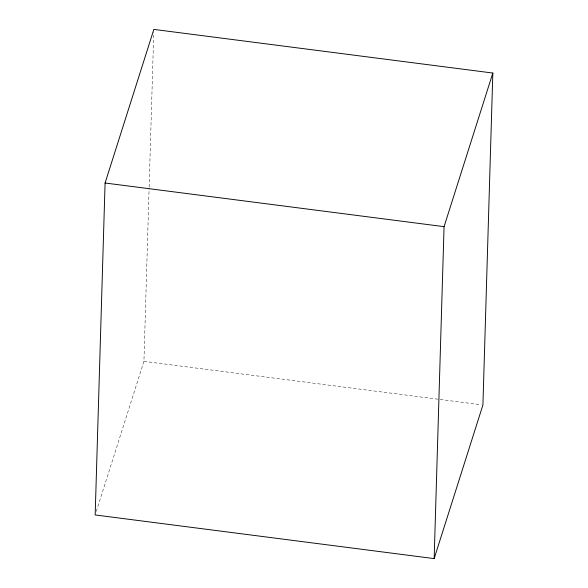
<?xml version="1.0" encoding="UTF-8"?>
<svg xmlns="http://www.w3.org/2000/svg" width="588" height="588" viewBox="0 0 588 588"><rect width="100%" height="100%" fill="white"/><g stroke="black" fill="none" stroke-linecap="round" stroke-linejoin="round"><path stroke-width="0.44" stroke-dasharray="2.94 2.21" d="M96.278 511.464L143.935 361.341L149.109 188.035M149.139 187.116L153.769 32.149M143.935 361.341L481.094 404.75"/><path stroke-width="0.88" d="M105.083 183.015L95.168 514.956L434.15 558.6L482.917 404.985L492.832 73.044L153.85 29.4L105.083 183.015L444.065 226.659L492.832 73.044M434.15 558.6L444.065 226.659"/></g></svg>
